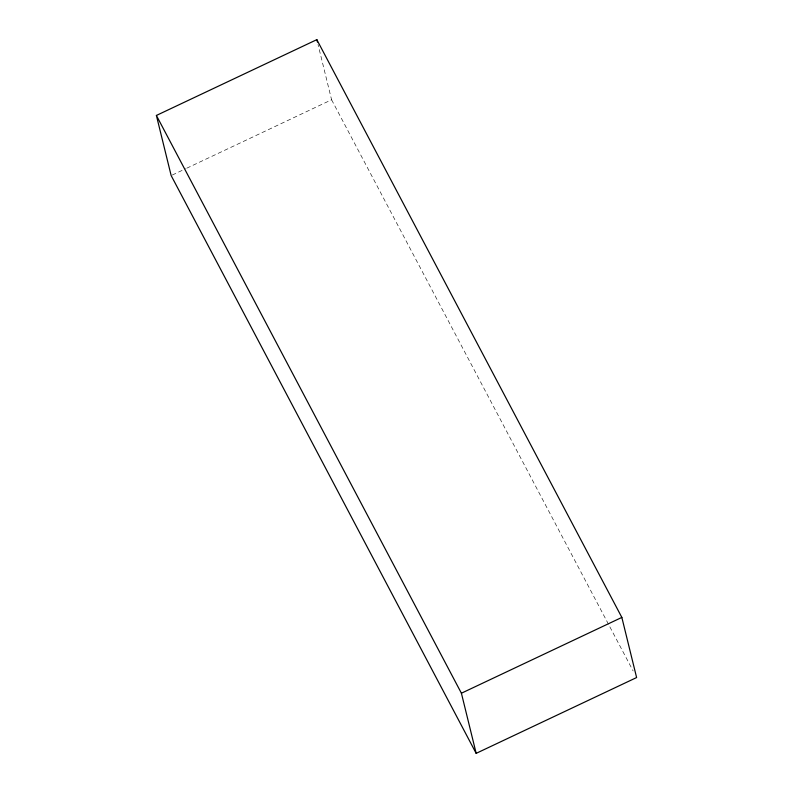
<?xml version="1.0" encoding="UTF-8"?>
<svg xmlns="http://www.w3.org/2000/svg" width="793" height="793" viewBox="0 0 793 793"><rect width="100%" height="100%" fill="white"/><g stroke="black" fill="none" stroke-linecap="round" stroke-linejoin="round"><path stroke-width="0.59" stroke-dasharray="3.96 2.97" d="M172.269 175.055L185.641 168.731M186.751 168.205L331.593 99.779L318.013 44.458M331.593 99.779L633.151 670.987"/><path stroke-width="1.19" d="M156.39 115.451L316.833 39.65L621.841 617.42L636.61 677.549L476.167 753.35L171.159 175.58L156.39 115.451L461.407 693.221L476.167 753.35M461.407 693.221L621.841 617.42M316.833 39.65L317.418 42.059"/></g></svg>
